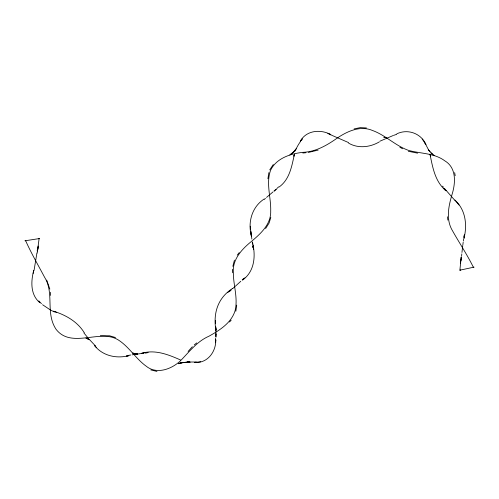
<?xml version="1.0" encoding="UTF-8"?>
<svg xmlns="http://www.w3.org/2000/svg" width="499" height="499" viewBox="0 0 499 499"><rect width="100%" height="100%" fill="white"/><g stroke="black" fill="none" stroke-linecap="round" stroke-linejoin="round"><path stroke-width="0.75" d="M215.811 335.091L215.955 328.373M267.926 178.767L268.855 172.642M236.713 305.114L235.852 311.239M460.521 270.04L459.885 270.177L461.207 256.991L460.471 263.416M461.207 260.222L461.326 258.906M215.437 339.663L215.562 338.341M215.774 339.844L215.468 342.769L215.768 339.838C216.173 351.807 207.235 363.765 194.41 362.386L200.673 361.75M461.581 256.168L461.806 253.885M461.962 252.438L462.779 245.446M463.833 237.044L464.014 235.572M39.122 238.616L37.169 253.018M463.334 241.054L463.577 239.146M462.86 244.809L463.172 242.314M464.538 234.748L463.964 238.447C467.407 225.03 465.686 209.773 454.882 200.068L459.024 205.014M37.194 251.059L37.375 249.731M36.914 253.049L34.051 270.427M33.14 273.458L33.732 270.489C30.826 281.38 30.314 294.703 39.783 302.656M232.846 266.329L234.418 260.179M270.814 217.489L269.08 223.09L265.605 228.548M294.441 154.222L293.886 156.187L294.447 154.222C291.765 166.061 289.769 179.316 279.153 186.988M269.728 169.885L273.302 164.502M296.181 148.727L293.206 152.345L295.314 150.367L290.499 154.659L295.127 150.717L289.757 154.958M302.194 138.759L300.205 141.41C306.23 130.145 320.601 129.023 330.937 134.624L327.793 133.414M237.262 255.12L239.227 252.606M301.408 140.45L302.226 139.433M188.111 351.452L192.321 346.73M229.571 321.98L231.187 320.165M244.934 277.824L242.608 280.02C254.846 271.35 255.844 255.413 252.419 242.052M242.171 279.976L243.487 278.635M229.378 291.672L231.237 289.931M240.78 281.299L235.509 286.095M232.497 288.484C217.595 298.071 213.048 313.409 215.899 330.282L215.774 326.932L215.892 330.276M276.92 188.472L278.629 186.894M232.64 288.653L235.023 286.526M264.376 199.344L265.462 198.384M227.569 292.732L230.02 290.561M273.932 191.123L275.866 189.42M266.541 197.423L272.947 191.959M264.058 199.076C251.845 207.097 247.697 222.304 251.377 235.99L250.897 232.677L251.377 235.99M274.176 191.098L276.739 189.034M194.242 344.89L196.737 342.913M379.327 141.891C369.99 147.348 358.282 148.714 348.639 143.176M379.945 141.186L392.969 135.609M178.343 363.759L181.505 362.642L178.829 363.578L182.01 362.573L179.322 363.397L187.568 361.869M318.162 150.087L308.382 152.445M393.574 135.379L396.649 134.35M396.749 133.888C407.683 128.493 421.087 133.358 425.978 144.542L422.191 139.04M354.134 128.892L360.309 127.619L366.453 127.962M459.885 270.177L460.203 270.109M473.47 267.264L460.434 270.059M473.701 267.214L474.05 267.133L473.376 267.283C467.214 254.696 459.386 243.044 452.549 230.837C445.688 219.66 448.545 206.181 452.063 194.423C455.599 183.027 456.654 167.82 444.784 160.815C434.255 152.944 420.626 153.773 408.538 150.386C395.445 145.777 385.521 135.179 372.454 130.464C360.409 125.355 347.56 131.15 337.492 137.899C327.157 145.215 315.823 151.871 302.812 152.345C290.48 153.698 276.521 158.202 270.639 170.109C265.774 183.333 271.076 197.292 270.708 210.846C271.256 224.145 260.69 233.682 251.365 241.491C241.797 249.232 232.147 259.617 233.339 272.909C233.395 285.559 238.166 298.24 235.054 310.827C231.224 323.078 219.548 330.288 208.95 336.214C196.905 341.435 189.115 352.045 180.183 361.076C171.344 369.241 156.661 374.724 146.219 366.204C135.684 358.662 129.129 346.718 118.07 339.813A23.727 23.727 0 0 0 109.456 336.694C91.972 333.868 68.987 346.175 56.031 329.259A32.404 32.404 0 0 1 52.008 320.464C47.879 306.317 52.875 290.412 44.598 277.282C38.18 265.137 31.237 253.249 25.63 240.686L24.962 240.786L25.449 240.711M128.811 355.656L126.341 356.093L128.811 355.65C116.398 358.924 102.395 355.824 94.342 345.32L96.563 347.616M39.296 238.591L25.536 240.699M38.623 238.69L39.097 238.616M135.641 354.315L143.406 353.236M132.141 354.833L134.243 354.521M128.786 355.294L130.775 355.026M148.184 352.313L141.753 353.255C155.251 349.331 168.375 354.602 180.563 359.991M181.299 362.667L189.813 362.112L187.244 362.018M302.843 153.018L305.968 152.713M145.309 353.024L147.205 352.855M196.325 362L188.647 362.024M100.311 335.702L109.58 335.79L115.525 337.53M134.374 354.028L137.593 354.097L134.237 353.934L137.406 354.147L133.645 353.535L136.564 354.346L133.489 353.429L136.346 354.402L133.339 353.323L136.121 354.452L133.183 353.223L135.903 354.508L133.033 353.117M187.312 362.031L190.156 362.149M417.582 153.156L408.35 151.284M156.954 371.412L150.785 369.915M386.65 137.749L383.831 137.244L386.706 137.761M85.822 338.066L88.872 339.395L86.888 338.129L89.047 339.52L87.094 338.141L89.209 339.644L87.288 338.154L89.365 339.757M329.115 134.325L330.993 134.967M331.586 135.198L348.626 142.614M56.493 312.393L53.505 311.176C65.743 315.031 77.351 321.506 84.275 332.714M53.393 311.482L54.541 312.006M51.085 310.328L52.813 311.195M132.884 353.018L135.691 354.558M50.505 310.035L42.577 304.727M399.849 147.186L402.55 148.752M434.192 155.426L431.067 152.962L432.882 154.858L428.367 149.744L429.982 151.783M41.436 303.666L38.76 300.885M95.683 346.2L89.153 339.233M445.919 190.718L443.717 188.323L445.919 190.718C434.96 181.53 432.658 167.308 429.97 154.147L430.668 156.692M454.658 200.124L444.628 188.684M87.331 337.075L83.957 332.995M442.588 186.164L443.405 187.181M424.93 143.363L425.666 144.454M426.034 145.003L428.947 150.661M46.706 280.07L49.838 289.096M454.664 172.592L455.188 175.667M252.251 242.127L252.519 244.279M251.852 239.058L251.359 234.854M252.768 246.375L252.906 247.691M447.509 216.772L447.859 220.09M251.003 231L251.147 232.896M50.324 292.302L50.555 295.42M250.28 226.197L250.51 229.465M215.456 320.483L215.605 323.651M232.653 269.31L232.659 272.772M295.52 150.311A44.735 44.735 0 0 1 300.18 141.965M215.973 333.831L215.911 337.137L215.98 333.831M38.28 246.175L37.731 249.675L38.286 246.169M253.498 249.063L253.012 245.72L253.498 249.063"/></g></svg>
